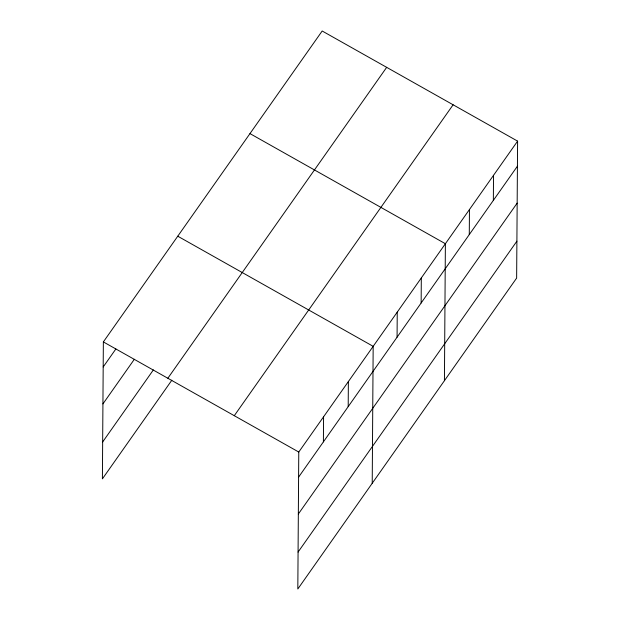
<?xml version="1.0" encoding="UTF-8"?>
<svg xmlns="http://www.w3.org/2000/svg" width="620" height="620" viewBox="0 0 620 620"><rect width="100%" height="100%" fill="white"/><g stroke="black" fill="none" stroke-linecap="round" stroke-linejoin="round"><path stroke-width="0.93" d="M517.599 141.127L298.77 452.042L297.817 589L516.638 278.086L517.599 141.127L322.183 31L103.362 341.915L102.401 478.873L171.841 380.207M323.4 441.874L323.57 416.803M348.2 406.635L348.37 381.571M372.217 483.29L373.17 346.332L177.762 236.204M397.071 337.195L397.242 312.131M421.143 302.994L421.313 277.93M444.432 380.688L445.385 243.73L249.969 133.602M469.278 234.593L469.456 209.529M493.35 200.392L493.528 175.328M103.183 366.978L115.862 348.975M102.928 403.907L134.339 359.274M102.664 441.952L153.365 369.908M167.842 378.254L386.671 67.34M234.283 415.702L453.111 104.788M298.6 477.106L517.421 166.191M298.336 514.034L517.165 203.12M298.073 552.079L516.902 241.165M103.362 341.915L298.77 452.042"/></g></svg>
